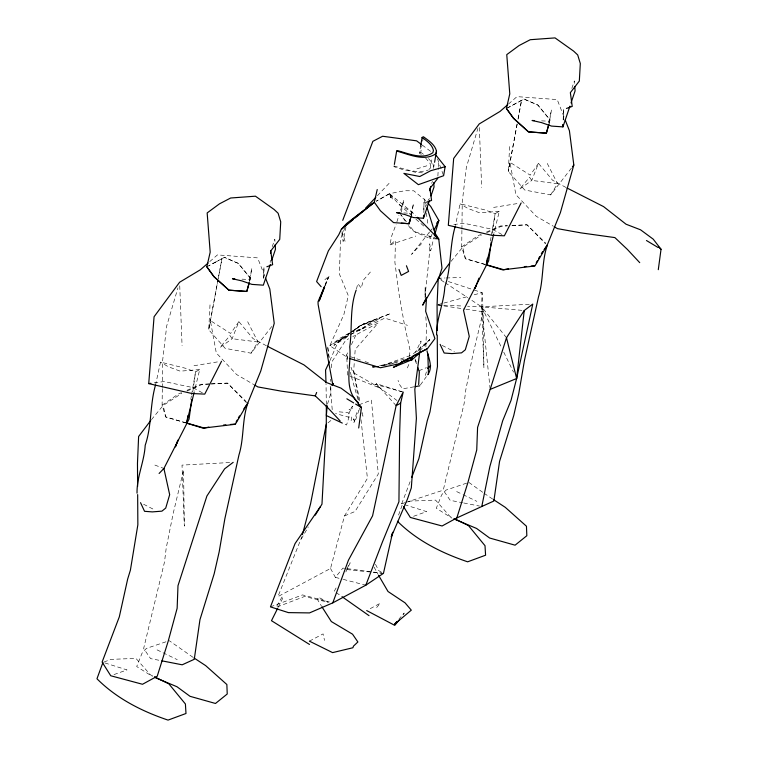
<?xml version="1.0" encoding="UTF-8"?>
<svg xmlns="http://www.w3.org/2000/svg" width="758" height="758" viewBox="0 0 758 758"><rect width="100%" height="100%" fill="white"/><g stroke="black" fill="none" stroke-linecap="round" stroke-linejoin="round"><path stroke-width="0.57" stroke-dasharray="3.79 2.84" d="M326.347 404.592L326.025 383.832M425.105 297.733L425.153 287.699L425.077 296.946M330.848 387.565L330.801 393.355L327.371 404.573M186.061 422.869L165.746 417.089L162.108 405.189L162.307 388.664M162.326 387.48L162.648 360.325L166.732 325.845L177.959 287.841M485.66 264.57L465.346 258.791L461.707 246.9L461.906 230.366M461.925 229.181L462.247 202.026L466.331 167.546L477.881 128.434M263.793 278.11L263.964 266.892L263.566 278.319M423.874 212.107L424.025 202.348L423.665 212.572M563.393 119.821L563.564 108.602L563.166 120.02M425.238 297.297C426.062 279.456 429.644 261.823 429.729 243.858L430.677 250.86L433.936 237.358M270.199 262.476L270.312 260.174M210.013 304.849L208.734 329.749L225.164 348.339L251.059 353.19L272.056 326.13M509.613 146.559L508.324 171.45L524.763 190.04L550.649 194.891L571.655 167.831M437.878 176.036L438.332 167.821M438.399 166.646L438.598 163.122M358.562 400.044L353.673 371.088L355.208 349.466L378.119 322.993L352.745 336.571M425.873 346.918L426.536 328.176L425.835 316.863M330.213 381.454L330.393 379.171M331.312 367.725L331.767 362.011L345.639 340.37L348.68 338.741M409.405 356.402L410.078 350.367L404.232 323.458L398.736 292.323L394.89 262.202L395.486 240.457L390.086 244.853L391.412 236.723L396.14 224.207M419.951 350.386L421.012 341.034L415.526 352.442M192.845 391.488L195.536 371.932L199.714 369.572L194.389 391.336M492.444 233.199L495.135 213.642L499.314 211.283L493.989 233.038M250.443 278.281L238.306 263.396L224.387 257.35L238.448 263.443L250.443 278.271L249.524 281.578L251.874 268.237L248.956 281.502M411.348 215.537L413.498 203.514L411.035 214.732M507.453 107.949L523.977 99.052L538.047 105.144L550.043 119.982L549.124 123.279L551.473 109.938L548.555 123.203M422.424 172.824L416.294 172.407L401.768 169.261L393.989 166.665L394.368 164.429M421.315 154.461L419.439 153.05L420.586 146.36M419.439 153.05L420.747 152.349L421.893 145.659M422.651 141.206L423.229 137.861M428.867 169.489L430.193 168.323L432.098 158.204M433.443 168.447L434.4 163.377M190.779 399.381L191.376 395.951M191.575 394.804L195.536 371.932L185.388 368.236L160.507 362.097L155.788 383.813M490.379 241.091L491.175 236.515M491.364 235.368L495.135 213.642L484.987 209.938L460.106 203.807L455.387 225.524M217.991 279.91L208.734 329.749L217.963 279.958M517.164 123.933L508.324 171.45L517.127 123.98M518.017 119.3L521.466 100.757L517.998 119.338M351.106 420.709L352.262 414.56M346.018 226.841L343.109 241.451L341.849 232.554M401.2 212.363L403.91 199.894L400.376 210.942M474.195 290.039L482.069 292.635L483.178 311.746L472.679 355.597L465.791 389.896L464.104 403.692L443.25 490.18L450.214 500.337L462.617 502.762M356.431 289.054L357.842 283.625L361.234 288.154L363.328 280.176L372.121 270.047M361.026 419.733L367.431 478.364L344.473 515.942L330.526 568.472L277.94 596.603L301.874 536.787M356.724 412.655L353.939 422.642L353.285 418.842L354.877 421.998L358.525 411.404L358.487 408.136M249.515 281.673L250.121 279.503L240.703 279.115M411.395 215.395L411.982 213.32L403.711 212.97M549.114 123.383L549.721 121.214L541.477 120.873M396.851 221.999L398.964 215.367M425.266 375.504L427.247 369.307M272.226 246.682L274.813 239.215L274.964 241.432M431.7 183.37L432.401 181.323M571.826 88.392L574.412 80.916L574.63 84.252M398.556 515.052L402.517 504.193M324.831 285.719L327.276 279.143L329.342 275.836L324.85 279.749M410.097 481.728L401.712 503.776L402.943 505.728M266.39 345.743L253.03 338.589L238.874 321.648L232.166 338.703L219.839 347.6L229.958 335.557L232.166 338.703L257.966 341.991L251.059 353.19M565.989 187.453L552.629 180.29L538.474 163.358L531.765 180.413L519.429 189.311L529.558 177.258L531.765 180.413L557.566 183.692L550.649 194.891M325.087 286.031L328.508 277.456L324.68 286.05M344.937 227.845L340.55 238.798L339.366 273.951L348.31 295.677L343.876 314.542L329.834 345.686L347.363 357.473M407.368 367.914L409.566 362.694M403.455 614.7L404.185 613.014L399.068 618.983M347.657 375.144L346.652 354.905L347.6 352.849M351.409 344.644L356.639 333.368M329.91 360.713L338.134 341.64L349.211 333.548M345.828 571.949L350.177 562.796L346.766 568.888M347.666 359.529L346.652 354.905L347.297 353.56M432.032 234.25L429.938 238.495L414.313 231.654L410.296 228.13L408.24 225.23M278.167 607.338L282.279 599.123L282.554 596.11L276.007 607.404L304.593 596.461L328.309 602.316L318.322 597.19L317.744 599.995L321.307 605.803M334.259 591.24L336.533 587.175M301.267 539.052L308.288 526.933M238.874 321.648L230.612 333.454L210.364 320.606L216.295 352.944L236.572 374.518L253.788 384.562M538.474 163.358L530.212 175.164L509.963 162.307L515.885 194.645L536.171 216.229L553.387 226.263M420.425 384.912L426.413 376.603M427.995 200.358L429.454 198.501M429.255 232.384L411.556 254.375L421.59 243.583M429.994 231.465L432.212 228.717M330.526 568.472L335.377 577.378L342.9 568.102L382.288 573.228M151.429 419.676L163.112 405.511L181.797 393.345M451.029 261.387L462.702 247.222L481.396 235.056M376.631 607.537L380.279 603.235L368.634 609.517M419.78 350.935L429.833 339.537L412.598 354.431M377.37 195.716L389.224 183.209M417.487 351.38L429.833 339.537M209.758 261.586L217.413 254.915L257.616 257.872L264.769 276.12M508.504 104.035L517.003 96.626L557.215 99.582L564.786 118.902M327.968 422.879L331.322 420.14M351.248 332.317L333.918 345.345L348.358 336.353M352.148 331.625L359.368 326.13L372.822 320.596L360.912 329.986L351.949 331.758L363.688 323.818L390.645 313.556L363.688 323.818L350.954 332.184M352.906 330.858L359.368 326.13L379.938 318.474L329.834 345.686L340.067 338.239L351.2 331.985M162.108 405.189L178.32 394.046L181.55 392.653M461.707 246.9L477.919 235.747L481.15 234.355M349.978 332.828L336.268 341.839L349.713 334.941M215.528 262.164L224.377 257.35L208.895 265.688M393.989 166.665L394.823 166.22C405.416 169.441 417.213 173.781 428.213 170.067M206.83 266.797L215.509 262.164M506.42 108.508L523.977 99.052L537.905 105.097L550.043 119.991M309.406 641.145L323.088 633.896L324.519 640.444M350.746 334.411L384.808 318.114L407.482 325.324M486.693 232.725L501.54 226.216L507.32 225.893M187.103 391.024L201.941 384.514L210.032 384.06M486.522 232.033L500.507 225.988L507.443 225.704M186.923 390.323L200.908 384.287L210.156 383.899M344.473 515.942L355.038 511.479L378.289 474.006L371.429 400.101L359.339 404.677M418.937 370.738L426.384 367.668M408.477 501.862L410.457 501.085L435.547 500.1L450.034 516.511L453.113 518.027M103.912 662.094L110.858 659.375L135.947 658.399L150.435 674.81L153.514 676.325M270.464 606.874L302.556 594.916L329.417 601.975M413.584 516.293L426.602 511.622L401.712 503.776L405.075 502.668M113.984 674.582L127.003 669.92L104.282 662.748M381.748 365.659L412.343 354.848M390.086 244.853L415.839 236.051M466.663 483.13L445.988 490.104L441.658 494.889L436.286 508.248L451.967 518.131M165.974 641.789L146.389 648.403L142.059 653.188L136.696 666.538L152.367 676.42M352.517 408.429L349.05 409.576L352.716 406.165L349.201 412.608L348.955 417.232L346.567 424.992L343.365 423.561M406.203 502.298L443.25 490.18M416.9 168.854L429.218 165.064M381.814 365.773L405.445 358.828M438.19 304.612L442.691 303.38M443.818 303.077L468.567 296.321M474.195 294.786L482.069 292.635L481.614 306.829L483.907 367.801L483.178 311.746L481.614 306.829L468.795 298.368M351.305 331.777L361.092 329.114M392.445 198.994L389.565 193.669L376.281 201.211L389.565 193.669L404.791 190.732L413.773 190.798L425.806 200.652M382.923 365.735L397.486 362.712M379.587 365.64L398.13 362.248M414.02 386.836L402.526 388.845L399.447 384.401L398.045 380.374M493.581 207.417L518.832 203.324M193.991 365.707L219.233 361.623M453.815 224.567L463.707 223.24L492.34 229.267L503.35 235.274M154.215 382.866L164.107 381.53L192.75 387.556L203.75 393.563M499.314 211.283L479.795 212.875L467.885 208.441L460.106 203.807M199.714 369.572L180.196 371.164L168.285 366.739L160.507 362.097M511.944 225.628L526.981 224.785L545.798 243.252M211.188 383.993L227.381 383.074L246.198 401.55M529.283 304.252L481.614 306.829L467.544 306.223M229.683 462.541L182.015 465.118L184.317 526.099L183.578 470.045L173.089 513.886L166.192 548.186L164.505 561.991L143.65 648.469L150.615 658.626L159.635 660.389M512.057 225.505L527.075 224.88L545.476 243.782M211.311 383.851L227.476 383.178L246.672 402.896M444.131 282.109L438.219 278.205L445.003 277.996M446.13 277.968L460.826 277.523M437.072 304.915L462.854 306.024M437.669 239.054L429.938 238.495L429.123 232.678M521.921 310.335L481.614 306.829L490.047 388.229M339.214 411.85L348.32 412.693L348.955 417.232L335.51 413.546M346.719 569.571L383.453 573.361M438.219 305.086L442.833 305.777M443.989 305.948L464.73 309.018M465.886 309.188L483.178 311.746M463.744 502.98L479.53 506.069M335.377 577.359L342.142 579.112M343.27 579.387L365.82 585.204M403.19 392.123L375.021 384.249L396.946 400.489M484.684 264.409L465.478 258.563L462.702 247.222M186.222 423.04L165.879 416.853L163.112 405.511M437.66 238.798L414.313 231.654L409.301 225.382M402.072 391.763L376.205 383.614L396.131 405.634M438.219 278.205L443.837 280.053M448.338 281.531L473.077 289.67M350.556 356.743L360.6 360.097M365.062 361.594L368.407 362.703M154.859 465.071L163.908 468.482M349.836 376.015L380.374 388.219L352.821 372.377L350.509 365.83M456.667 491.582L461.982 494.15M463.043 494.671L476.867 501.36M157.067 649.871L177.268 659.659M442.16 345.421L454.355 351.655M143.584 504.231L154.755 509.954M381.577 572.271L378.773 570.651L375.219 563.781M390.891 197.677L389.584 193.669L390.891 197.677L389.716 193.906L399.182 204.584L412.257 212.249L415.574 215.613M492.691 499.086L484.04 493.24M193.101 657.375L169.242 640.69M445.126 282.753L467.809 297.714M336.192 592.595L341.024 595.987M468.842 482.391L483.092 492.567M420.747 152.349L423.428 154.291M422.244 145.072L430.696 151.429M389.716 193.906L412.257 212.249M399.182 204.584L411.499 215.338M415.896 219.176L424.698 226.85M428.545 158.526L432.78 163.586L433.822 166.722M425.551 157.948L429.919 163.188L430.771 166.002M506.496 337.746L481.614 306.829L501.19 346.88M406.44 221.8L400.707 214.628L405.502 221.383M374.111 567.145L377.967 574.204M547.267 163.425L557.566 183.692M247.667 321.714L257.966 341.991M503.757 352.148L513.545 372.178M415.043 359.046L416.398 362.144M437.48 158.839L443.222 174.662M415.147 360.192L417.042 365.46M346.652 354.905L347.808 358.183M426.451 205.579L424.385 198.966L425.522 207.105M342.019 231.323L345.885 243.962M357.966 399.362L351.475 376.859M361.954 412.826L362.959 416.189L362.239 412.722M350.452 372.235L351.219 375.703M353.673 371.088L360.334 403.474M426.337 212.913L428.137 225.704M329.067 357.397L327.617 346.065L329.038 357.558M359.728 408.155L359.993 410.466M330.223 386.078L332.307 410.59M479.34 127.486L481.671 187.453M179.741 285.775L182.072 345.743M221.867 259.056L218.209 278.755L221.867 259.056"/><path stroke-width="1.14" d="M315.271 515.156L321.97 504.136L326.291 424.253L326.338 405.748M332.781 602.866L348.443 560.181L372.585 515.819L396.131 405.634L403.19 392.123L400.631 403.218L399.646 432.591L398.935 501.73L382.411 542.017L365.82 585.185L332.781 602.866L309.529 612.909L288.41 612.616L270.464 606.874L295.07 543.562L320.501 506.458M423.551 215.973L423.466 218.247L413.555 217.565L404.744 214.495L396.614 212.676L400.158 212.827M563.005 124.596L562.929 126.88L551.53 126.093L541.411 122.569L532.059 120.475L534.409 120.579M270.644 253.257L270.748 250.945L279.74 239.348L280.716 221.819L278.12 213.244L274.064 209.435L255.446 196.189L230.669 197.999L219.469 203.845L207.161 212.922L210.184 252.168L206.83 266.797L213.86 276.585L228.925 290.172L246.795 291.479L249.23 282.677L246.767 291.451L228.925 290.172L213.983 276.642L206.82 266.807M429.824 190.703L430.639 186.43M426.536 297.373L425.664 311.339L434.903 338.618L427.427 348.68L399.144 363.802L380.45 367.744L349.438 358.458M423.675 215.177L423.466 218.247L429.511 200.368M563.08 124.52L562.929 126.88L569.921 106.177M137.027 493.155C136.781 476.706 144.304 461.631 145.204 445.259C151.913 425.702 149.79 404.706 155.542 384.96M436.617 334.865C436.381 318.407 443.894 303.342 444.804 286.969C451.512 267.403 449.38 246.416 455.141 226.661M221.535 361.244L204.755 394.113L192.03 393.535L148.72 383.605L154.073 316.749L179.608 282.251L200.415 269.744L208.062 263.073M418.672 384.571L419.345 371.894L417.8 367.573M456.818 517.941L467.819 482.846L476.735 449.977L477.587 427.408L490.17 389.394L516.634 378.507L524.233 310.543L532.77 304.062L516.634 378.507L510.996 400.489L502.668 420.813L489.839 466.653L481.785 506.505L456.818 517.941L442.104 525.986L410.334 517.458L403.559 506.704M419.818 351.56L414.825 389.46L416.398 418.359L411.319 487.877L407.387 499.219L391.261 536.929L392.076 533.897M567.012 188.003L603.567 206.602L626.042 224.216L640.567 229.816L653.216 239.158L661.033 249.268L658.295 269.687M191.736 399.542L189.055 419.098L163.908 468.482L159.104 473.466M358.705 427.986L361.433 407.558L353.616 397.457L340.977 388.115L326.442 382.506L303.967 364.892L267.413 346.292M491.184 242.399L488.645 260.799L463.508 310.193L469.268 336.391L465.317 349.789L461.527 352.858L451.939 353.598L444.15 353.02L440.133 344.378M397.467 365.129L393.393 367.308L412.039 359.699L412.551 356.118M394.368 164.429L396.652 151.06L397.486 150.624C408.429 153.457 422.547 160.004 432.856 152.728L433.434 150.406C432.174 144.465 426.621 140.893 422.102 137.444L423.419 136.743C428.573 140.562 434.874 144.484 436.494 151.126L434.59 162.269M420.586 146.36L422.102 137.444M445.145 166.703L443.61 175.723L418.388 184.668L403.881 173.374L419.78 176.519L430.781 170.683L445.145 166.703L436.333 155.665M188.003 415.393L186.819 422.253L194.105 392.483M487.403 258.241L486.418 263.964L493.704 234.184M327.162 405.71L326.357 415.545L342.294 423.078M326.291 424.253L310.553 503.862L302.47 534.513M377.228 189.538L374.31 202.263L380.431 210.771L393.535 222.596L409.064 223.705L410.05 219.223M436.494 151.126L435.916 153.713C424.452 161.786 408.77 154.31 396.652 151.06M392.663 532.268L383.453 573.361L365.82 585.185M506.42 108.517L513.583 118.343L528.525 131.873L546.395 133.181L548.82 124.388L546.366 133.152L528.515 131.883L513.46 118.286L506.42 108.517L509.774 93.878L506.761 54.633L519.069 45.546L530.259 39.71L555.036 37.9L573.664 51.146L577.71 54.946L580.315 63.52L579.33 81.049L570.348 92.656L572.224 106.395L566.453 108.451M356.146 290.143C349.466 308.383 352.451 327.987 349.732 346.861C351.75 365.053 342.521 389.072 358.42 402.688L358.439 404.867M401.314 223.165L409.064 223.705L409.822 221.004M409.064 223.705L411.111 216.437M565.203 119.972L569.41 130.708L573.825 165.036L560.37 212.704L547.077 245.421L534.921 265.963L503.719 269.715L486.788 264.893M434.921 233.985L438.854 220.474L430.79 206.574L427.938 203.191M490.17 389.394L506.496 337.746L524.233 310.543M178.31 439.706L175.392 446.907L177.306 441.601M478.98 278.148L474.982 288.609L476.138 285.425M270.322 264.466L263.329 285.169L251.931 284.392L241.811 280.867L232.46 278.773L234.809 278.868M271.8 260.108L275.476 249.221L275.182 244.768M431.018 195.905L434.04 186.97L433.756 182.612M571.03 102.908L575.076 90.922L574.782 86.478M102.927 662.483L96.967 678.77C116.666 698.516 141.841 711.298 168.039 720.1L185.985 713.496L185.407 703.983L168.892 683.896L154.537 676.828M324.424 286.808L319.109 301.049L324.661 287.111M342.739 220.332L372.87 141.329L382.61 136.251L416.606 140.836L421.306 144.371M411.774 477.322L418.899 458.581L427.256 420.766L429.994 411.85L437.451 366.521L437.252 335.14M340.134 420.955L327.759 407.69L315.271 395.884L316.654 392.464M324.206 287.13L318.038 301.703L318.114 304.422L332.724 384.401L333.207 383.463M329.427 361.756L325.561 370.027L325.987 382.686M426.053 298.349L422.689 305.171L438.768 278.129L441.971 268.199L438.768 239.14L435.054 233.142L427.133 207.787M434.135 230.015L438.854 220.474M277.646 608.371L271.478 620.698L309.482 644.433M521.134 202.954L504.354 235.814L491.629 235.245L448.319 225.306L453.672 158.45L479.208 123.961L500.005 111.445L507.661 104.775M236.117 422.045L237.245 420.008M238.372 417.961L239.5 415.924M536.285 262.732L537.413 260.695M538.54 258.649L539.668 256.611M331.966 385.576L333.094 383.586M243.782 408.941L247.838 403.152C241.897 419.809 244.199 438.086 238.95 454.961L224.87 518.671L219.166 551.881L214.173 573.815L199.96 619.674L194.266 659.308L182.185 664.804L161.89 660.834M541.354 253.551L542.709 251.618M544.064 249.685L547.437 244.862C541.496 261.519 543.799 279.797 538.55 296.672L524.46 360.382L518.766 393.591L513.763 415.517L499.56 461.385L493.856 501.019L481.785 506.505M427.739 374.755C433.159 367.564 428.801 358.515 426.981 350.764M437.745 178.376L429.928 188.477L431.567 200.425L426.546 202.215M572.385 166.902L573.825 165.036M436.636 223.222L438.115 221.393M399.106 620.035L394.747 625.359L366.692 610.569M150.7 420.567L138.619 436.494L137.473 463.214L137.615 486.456M449.57 263.159L438.219 278.205L437.072 304.915L437.224 330.488M396.87 621.541L394.672 624.099L411.3 610.162L405.066 602.847L388.02 591.505L378.517 575.218M365.517 208.223L375.788 197.383M401.607 361.604L412.039 359.699L418.852 353.683L416.815 354.772M353.266 219.488L341.375 229.219L338.769 234.743L328.356 250.898L316.607 281.559L321.146 286.714M355.095 217.991L374.31 202.272L346.69 223.468L341.375 229.219L354.877 217.432L374.31 202.272M427.569 368.274L430.648 365.924L428.516 366.796M233.17 462.352L224.633 468.832L206.896 496.035L177.988 585.707L177.145 608.267L168.219 641.135L157.219 676.231L142.513 684.275L110.734 675.748L102.112 662.066L119.3 616.879L127.666 579.065L130.404 570.139L137.852 524.82L137.662 494.595M399.144 363.802L408.96 358.079M410.703 358.041L412.74 356.952M396.131 405.634L400.631 403.218M413.536 355.616L427.427 348.68M266.854 266.75L272.634 264.694L270.748 250.945M508.41 268.815L502.762 269.905L485.821 264.75M208.82 427.114L203.172 428.204L187.349 423.39M374.945 366.484L372.633 366.91L378.403 366.512M415.166 386.637L419.761 385.831M148.72 383.605L150.918 383.311M524.309 266.636L526.592 266.446M531.159 266.077L534.589 265.793M223.572 425.03L225.856 424.84M230.423 424.461L234.989 424.092M315.271 395.884L281.493 391.185L257.843 386.921L254.802 385.149M187.188 423.191L204.12 428.005L235.321 424.262L247.478 403.711L260.771 370.994L274.235 323.325L269.81 288.997L265.603 278.271M454.108 519.022L476.583 528.449L489.63 538.019L515.08 545.182L526.829 535.716L526.459 526.232L505.264 507.329L493.657 499.721M154.509 677.32L176.984 686.748L190.04 696.318L215.49 703.471L227.229 694.006L226.86 684.521L205.674 665.628L194.067 658.01M454.137 518.538L468.491 525.607L485.006 545.694L485.584 555.207L467.639 561.811C441.838 553.075 416.919 540.672 397.448 521.267M309.406 641.145L332.591 652.619L352.906 647.749L353.474 646.138L357.88 641.969L352.536 634.181L331.341 621.56L321.894 606.77M554.401 226.86L557.433 228.632L581.092 232.886L614.871 237.595L627.359 249.401L639.733 262.656M646.46 240.523L658.115 247.515M346.861 398.812L353.664 402.896M355.606 404.061L361.433 407.558L358.979 405.303M341.991 596.66L369.032 615.657M434.372 235.293L438.768 239.14L417.232 217.29M658.579 247.004L661.033 249.268M409.945 357.511L412.039 359.699M140.533 502.668L144.551 511.309L152.339 511.896L161.928 511.148L165.727 508.078L169.669 494.68L163.908 468.482M406.43 265.745L408.6 271.44L401.19 275.4L399.011 269.488M506.496 337.746L516.634 378.507M427.853 353.787L428.459 374.281"/></g></svg>
